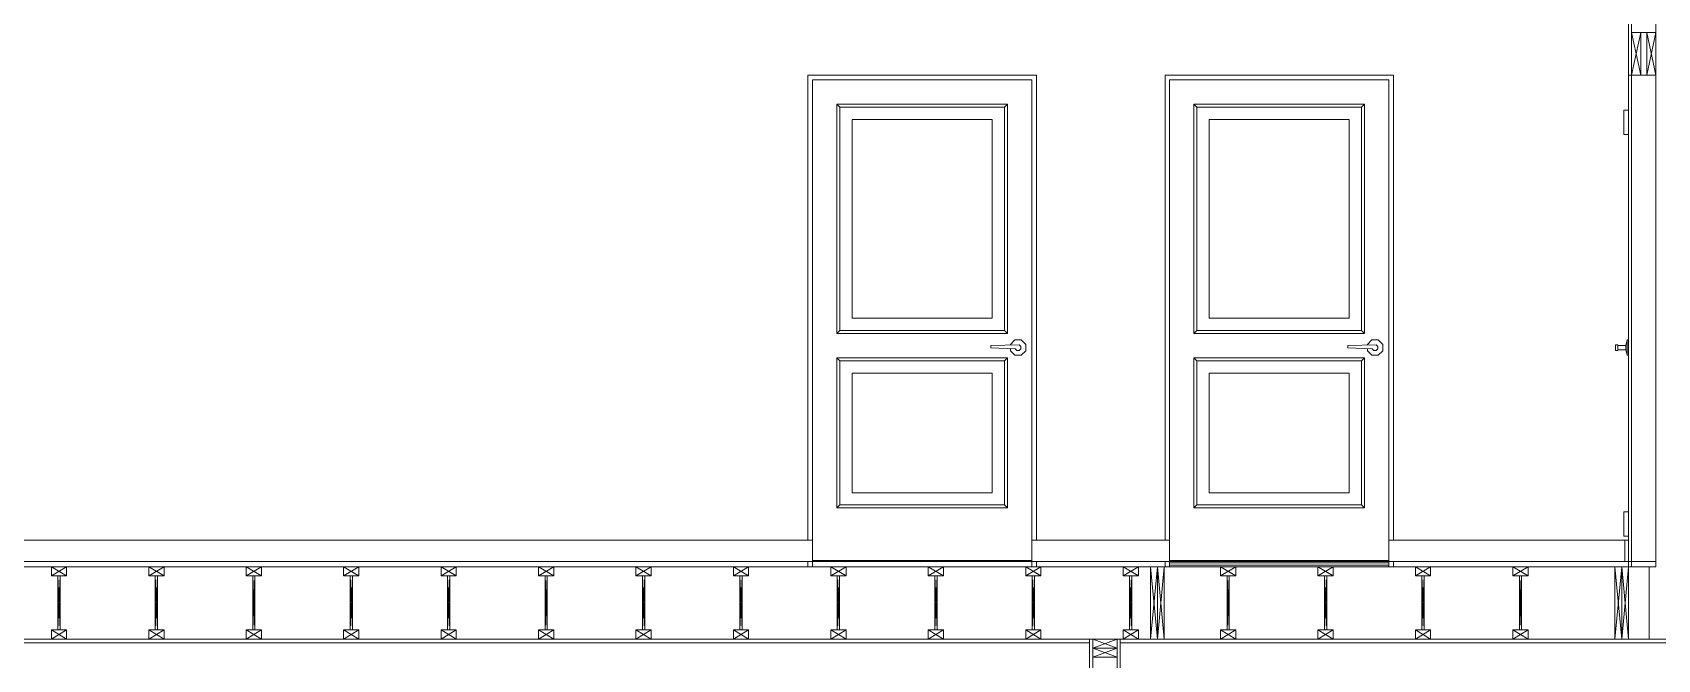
# Model space of a CAD drawing. Header units: inches. Extents: x 99 to 15695, y -7208 to 2559.
# Drawn here: x 13480.2 to 13747, y -3719.9 to -3616.9 of the extents above; entities that cross this region are included whole.
import ezdxf

# ---------------------------------------------------------------- set-up
doc = ezdxf.new("R2010")
doc.units = ezdxf.units.IN
doc.header["$LTSCALE"] = 96
doc.header["$MEASUREMENT"] = 0
doc.layers.add('Common', color=4, linetype='Continuous', lineweight=5)

msp = doc.modelspace()

# ---------------------------------------------------------------- linework, layer by layer
at = {"layer": 'Common'}
for p, q in [((13742.27, -3704.7), (13742.27, -3595.82)), ((13742.77, -3595.82), (13742.77, -3704.7)), ((13746.77, -3595.82), (13746.77, -3704.7)), ((13744.27, -3623.95), (13742.77, -3616.95)), ((13744.27, -3616.95), (13744.27, -3623.95)), ((13607.52, -3700.32), (13607.52, -3623.95)), ((13607.52, -3623.95), (13645.02, -3623.95)), ((13645.02, -3623.95), (13607.52, -3623.95)), ((13607.52, -3623.95), (13607.52, -3700.32)), ((13608.27, -3624.7), (13608.27, -3700.32)), ((13608.27, -3624.7), (13644.27, -3624.7)), ((13644.27, -3624.7), (13644.27, -3700.32)), ((13645.02, -3700.32), (13645.02, -3623.95)), ((13645.02, -3700.32), (13645.02, -3623.95)), ((13666.15, -3700.32), (13666.15, -3623.95)), ((13666.15, -3623.95), (13666.15, -3700.32)), ((13666.15, -3623.95), (13703.65, -3623.95)), ((13703.65, -3623.95), (13666.15, -3623.95)), ((13666.9, -3624.7), (13702.9, -3624.7)), ((13666.9, -3624.7), (13666.9, -3700.32)), ((13702.9, -3700.32), (13702.9, -3624.7)), ((13703.65, -3623.95), (13703.65, -3700.32)), ((13703.65, -3700.32), (13703.65, -3623.95)), ((13742.27, -3623.95), (13742.27, -3704.7)), ((13742.27, -3623.95), (13746.77, -3623.95)), ((13742.27, -3623.95), (13742.77, -3623.95)), ((13612.27, -3628.71), (13612.27, -3666.39)), ((13612.27, -3628.71), (13612.77, -3629.21)), ((13612.27, -3628.71), (13640.27, -3628.71)), ((13639.77, -3629.21), (13640.27, -3628.71)), ((13640.27, -3628.71), (13640.27, -3666.39)), ((13698.9, -3628.71), (13670.9, -3628.71)), ((13670.9, -3628.71), (13670.9, -3666.39)), ((13671.4, -3629.21), (13670.9, -3628.71)), ((13698.4, -3629.21), (13698.9, -3628.71)), ((13698.9, -3666.39), (13698.9, -3628.71)), ((13612.77, -3629.21), (13612.77, -3665.89)), ((13639.77, -3629.21), (13612.77, -3629.21)), ((13614.77, -3631.22), (13637.77, -3631.22)), ((13614.77, -3631.22), (13614.77, -3663.88)), ((13637.77, -3663.88), (13637.77, -3631.22)), ((13639.77, -3629.21), (13639.77, -3665.89)), ((13671.4, -3665.89), (13671.4, -3629.21)), ((13698.4, -3629.21), (13671.4, -3629.21)), ((13673.4, -3631.22), (13696.4, -3631.22)), ((13673.4, -3631.22), (13673.4, -3663.88)), ((13696.4, -3631.22), (13696.4, -3663.88)), ((13698.4, -3665.89), (13698.4, -3629.21)), ((13741.52, -3629.7), (13742.27, -3629.7)), ((13741.52, -3633.7), (13741.52, -3629.7)), ((13742.27, -3633.7), (13741.52, -3633.7)), ((13612.27, -3666.39), (13612.77, -3665.89)), ((13640.27, -3666.39), (13612.27, -3666.39)), ((13639.77, -3665.89), (13612.77, -3665.89)), ((13614.77, -3663.88), (13637.77, -3663.88)), ((13640.27, -3666.39), (13639.77, -3665.89)), ((13670.9, -3666.39), (13671.4, -3665.89)), ((13670.9, -3666.39), (13698.9, -3666.39)), ((13671.4, -3665.89), (13698.4, -3665.89)), ((13673.4, -3663.88), (13696.4, -3663.88)), ((13698.4, -3665.89), (13698.9, -3666.39)), ((13637.56, -3668.36), (13642.22, -3668.23)), ((13637.56, -3668.76), (13637.56, -3668.36)), ((13637.56, -3668.76), (13641.56, -3668.89)), ((13640.75, -3668.17), (13641.5, -3667.42)), ((13640.75, -3668.27), (13640.75, -3668.17)), ((13640.75, -3669.22), (13640.75, -3668.86)), ((13641.5, -3667.42), (13642.55, -3667.42)), ((13641.56, -3668.89), (13641.83, -3669.16)), ((13642.22, -3669.16), (13641.83, -3669.16)), ((13642.49, -3668.5), (13642.22, -3668.23)), ((13642.49, -3668.89), (13642.22, -3669.16)), ((13642.49, -3668.5), (13642.49, -3668.89)), ((13642.55, -3667.42), (13643.29, -3668.17)), ((13643.29, -3668.17), (13643.29, -3669.22)), ((13700.84, -3668.23), (13696.19, -3668.36)), ((13696.19, -3668.76), (13696.19, -3668.36)), ((13696.19, -3668.76), (13700.19, -3668.89)), ((13700.12, -3667.42), (13699.38, -3668.17)), ((13699.38, -3668.17), (13699.38, -3668.27)), ((13699.38, -3669.22), (13699.38, -3668.86)), ((13700.12, -3667.42), (13701.18, -3667.42)), ((13700.19, -3668.89), (13700.46, -3669.16)), ((13700.84, -3669.16), (13700.46, -3669.16)), ((13700.84, -3668.23), (13701.11, -3668.5)), ((13701.11, -3668.89), (13700.84, -3669.16)), ((13701.11, -3668.5), (13701.11, -3668.89)), ((13701.18, -3667.42), (13701.92, -3668.17)), ((13701.92, -3669.22), (13701.92, -3668.17)), ((13740.15, -3668.23), (13740.52, -3668.23)), ((13740.15, -3669.16), (13740.15, -3668.23)), ((13740.15, -3669.16), (13740.52, -3669.16)), ((13740.52, -3668.23), (13740.52, -3669.16)), ((13741.84, -3668.35), (13740.52, -3668.35)), ((13740.52, -3669.04), (13741.84, -3669.04)), ((13742.02, -3667.42), (13741.84, -3668.35)), ((13741.84, -3668.35), (13741.84, -3669.04)), ((13741.84, -3669.04), (13742.02, -3669.97)), ((13742.02, -3669.97), (13742.02, -3667.42)), ((13742.02, -3667.42), (13742.27, -3667.42)), ((13640.27, -3670.4), (13612.27, -3670.4)), ((13612.27, -3670.4), (13612.27, -3695.04)), ((13612.27, -3670.4), (13612.77, -3670.9)), ((13639.77, -3670.9), (13612.77, -3670.9)), ((13612.77, -3670.9), (13612.77, -3694.54)), ((13640.27, -3670.4), (13639.77, -3670.9)), ((13639.77, -3670.9), (13639.77, -3694.54)), ((13640.27, -3670.4), (13640.27, -3695.04)), ((13640.75, -3669.22), (13641.5, -3669.97)), ((13641.5, -3669.97), (13642.55, -3669.97)), ((13643.29, -3669.22), (13642.55, -3669.97)), ((13698.9, -3670.4), (13670.9, -3670.4)), ((13670.9, -3670.4), (13671.4, -3670.9)), ((13670.9, -3695.04), (13670.9, -3670.4)), ((13671.4, -3670.9), (13698.4, -3670.9)), ((13671.4, -3694.54), (13671.4, -3670.9)), ((13698.9, -3670.4), (13698.4, -3670.9)), ((13698.4, -3694.54), (13698.4, -3670.9)), ((13698.9, -3695.04), (13698.9, -3670.4)), ((13699.38, -3669.22), (13700.12, -3669.97)), ((13701.18, -3669.97), (13700.12, -3669.97)), ((13701.18, -3669.97), (13701.92, -3669.22)), ((13742.27, -3669.97), (13742.02, -3669.97)), ((13614.77, -3672.91), (13614.77, -3692.54)), ((13637.77, -3672.91), (13614.77, -3672.91)), ((13637.77, -3692.54), (13637.77, -3672.91)), ((13673.4, -3672.91), (13696.4, -3672.91)), ((13673.4, -3672.91), (13673.4, -3692.54)), ((13696.4, -3692.54), (13696.4, -3672.91)), ((13637.77, -3692.54), (13614.77, -3692.54)), ((13696.4, -3692.54), (13673.4, -3692.54)), ((13612.27, -3695.04), (13612.77, -3694.54)), ((13612.27, -3695.04), (13640.27, -3695.04)), ((13639.77, -3694.54), (13612.77, -3694.54)), ((13640.27, -3695.04), (13639.77, -3694.54)), ((13671.4, -3694.54), (13670.9, -3695.04)), ((13698.9, -3695.04), (13670.9, -3695.04)), ((13698.4, -3694.54), (13671.4, -3694.54)), ((13698.9, -3695.04), (13698.4, -3694.54)), ((13741.52, -3695.7), (13742.27, -3695.7)), ((13741.52, -3699.7), (13741.52, -3695.7)), ((13608.27, -3700.32), (13357.27, -3700.32)), ((13608.27, -3700.32), (13608.27, -3703.82)), ((13644.27, -3700.32), (13666.9, -3700.32)), ((13644.27, -3700.32), (13644.27, -3703.82)), ((13666.9, -3700.32), (13666.9, -3703.82)), ((13702.9, -3700.32), (13742.27, -3700.32)), ((13702.9, -3700.32), (13702.9, -3703.82)), ((13741.52, -3699.7), (13742.27, -3699.7)), ((13741.65, -3703.82), (13741.65, -3700.32)), ((13306.27, -3703.82), (13746.77, -3703.82)), ((13666.9, -3703.82), (13306.27, -3703.82)), ((13607.52, -3703.82), (13607.52, -3704.7)), ((13607.52, -3704.7), (13607.52, -3703.82)), ((13607.52, -3703.82), (13607.52, -3704.7)), ((13644.27, -3703.7), (13608.27, -3703.7)), ((13608.27, -3703.82), (13608.27, -3704.7)), ((13644.27, -3703.82), (13644.27, -3704.7)), ((13645.02, -3704.7), (13645.02, -3703.82)), ((13645.02, -3704.7), (13645.02, -3703.82)), ((13645.02, -3703.82), (13645.02, -3704.7)), ((13666.15, -3704.7), (13666.15, -3703.82)), ((13666.15, -3703.82), (13666.15, -3704.7)), ((13666.15, -3703.82), (13666.15, -3704.7)), ((13702.9, -3703.7), (13666.9, -3703.7)), ((13666.9, -3703.82), (13666.9, -3704.7)), ((13742.27, -3703.82), (13702.9, -3703.82)), ((13702.9, -3704.7), (13702.9, -3703.82)), ((13703.65, -3703.82), (13703.65, -3704.7)), ((13703.65, -3704.7), (13703.65, -3703.82)), ((13703.65, -3704.7), (13703.65, -3703.82)), ((13742.27, -3703.82), (13742.27, -3704.7)), ((13666.52, -3704.7), (13299.77, -3704.7)), ((13306.27, -3704.7), (13745.65, -3704.7)), ((13483.27, -3706.2), (13483.27, -3704.7)), ((13485.77, -3704.7), (13483.27, -3706.2)), ((13485.77, -3706.2), (13483.27, -3704.7)), ((13483.27, -3706.2), (13483.27, -3704.7)), ((13483.27, -3704.7), (13485.77, -3704.7)), ((13485.77, -3706.2), (13483.27, -3706.2)), ((13485.77, -3706.2), (13483.27, -3706.2)), ((13484.34, -3715.07), (13484.34, -3706.2)), ((13484.71, -3706.2), (13484.34, -3715.07)), ((13484.71, -3715.07), (13484.34, -3706.2)), ((13484.34, -3715.07), (13484.34, -3706.2)), ((13484.34, -3706.2), (13484.71, -3706.2)), ((13484.71, -3706.2), (13484.71, -3715.07)), ((13484.71, -3706.2), (13484.71, -3715.07)), ((13485.77, -3704.7), (13485.77, -3706.2)), ((13485.77, -3704.7), (13485.77, -3706.2)), ((13499.27, -3706.2), (13499.27, -3704.7)), ((13501.77, -3704.7), (13499.27, -3706.2)), ((13501.77, -3706.2), (13499.27, -3704.7)), ((13499.27, -3706.2), (13499.27, -3704.7)), ((13499.27, -3704.7), (13501.77, -3704.7)), ((13501.77, -3706.2), (13499.27, -3706.2)), ((13501.77, -3706.2), (13499.27, -3706.2)), ((13500.34, -3715.07), (13500.34, -3706.2)), ((13500.71, -3706.2), (13500.34, -3715.07)), ((13500.71, -3715.07), (13500.34, -3706.2)), ((13500.34, -3715.07), (13500.34, -3706.2)), ((13500.34, -3706.2), (13500.71, -3706.2)), ((13500.71, -3706.2), (13500.71, -3715.07)), ((13500.71, -3706.2), (13500.71, -3715.07)), ((13501.77, -3704.7), (13501.77, -3706.2)), ((13501.77, -3704.7), (13501.77, -3706.2)), ((13515.27, -3706.2), (13515.27, -3704.7)), ((13517.77, -3704.7), (13515.27, -3706.2)), ((13517.77, -3706.2), (13515.27, -3704.7)), ((13515.27, -3706.2), (13515.27, -3704.7)), ((13515.27, -3704.7), (13517.77, -3704.7)), ((13517.77, -3706.2), (13515.27, -3706.2)), ((13517.77, -3706.2), (13515.27, -3706.2)), ((13516.34, -3706.2), (13516.34, -3715.07)), ((13516.71, -3706.2), (13516.34, -3715.07)), ((13516.71, -3715.07), (13516.34, -3706.2)), ((13516.34, -3715.07), (13516.34, -3706.2)), ((13516.34, -3706.2), (13516.71, -3706.2)), ((13516.71, -3706.2), (13516.71, -3715.07)), ((13516.71, -3706.2), (13516.71, -3715.07)), ((13517.77, -3704.7), (13517.77, -3706.2)), ((13517.77, -3704.7), (13517.77, -3706.2)), ((13531.27, -3704.7), (13531.27, -3706.2)), ((13533.77, -3704.7), (13531.27, -3706.2)), ((13533.77, -3706.2), (13531.27, -3704.7)), ((13531.27, -3706.2), (13531.27, -3704.7)), ((13531.27, -3704.7), (13533.77, -3704.7)), ((13533.77, -3706.2), (13531.27, -3706.2)), ((13533.77, -3706.2), (13531.27, -3706.2)), ((13532.34, -3706.2), (13532.34, -3715.07)), ((13532.71, -3706.2), (13532.34, -3715.07)), ((13532.71, -3715.07), (13532.34, -3706.2)), ((13532.34, -3715.07), (13532.34, -3706.2)), ((13532.34, -3706.2), (13532.71, -3706.2)), ((13532.71, -3706.2), (13532.71, -3715.07)), ((13532.71, -3706.2), (13532.71, -3715.07)), ((13533.77, -3704.7), (13533.77, -3706.2)), ((13533.77, -3704.7), (13533.77, -3706.2)), ((13547.27, -3706.2), (13547.27, -3704.7)), ((13549.77, -3704.7), (13547.27, -3706.2)), ((13549.77, -3706.2), (13547.27, -3704.7)), ((13547.27, -3706.2), (13547.27, -3704.7)), ((13547.27, -3704.7), (13549.77, -3704.7)), ((13549.77, -3706.2), (13547.27, -3706.2)), ((13549.77, -3706.2), (13547.27, -3706.2)), ((13548.34, -3706.2), (13548.34, -3715.07)), ((13548.71, -3706.2), (13548.34, -3715.07)), ((13548.71, -3715.07), (13548.34, -3706.2)), ((13548.34, -3715.07), (13548.34, -3706.2)), ((13548.34, -3706.2), (13548.71, -3706.2)), ((13548.71, -3706.2), (13548.71, -3715.07)), ((13548.71, -3706.2), (13548.71, -3715.07)), ((13549.77, -3704.7), (13549.77, -3706.2)), ((13549.77, -3704.7), (13549.77, -3706.2)), ((13563.27, -3706.2), (13563.27, -3704.7)), ((13565.77, -3704.7), (13563.27, -3706.2)), ((13565.77, -3706.2), (13563.27, -3704.7)), ((13563.27, -3706.2), (13563.27, -3704.7)), ((13563.27, -3704.7), (13565.77, -3704.7)), ((13565.77, -3706.2), (13563.27, -3706.2)), ((13565.77, -3706.2), (13563.27, -3706.2)), ((13564.34, -3715.07), (13564.34, -3706.2)), ((13564.71, -3706.2), (13564.34, -3715.07)), ((13564.71, -3715.07), (13564.34, -3706.2)), ((13564.34, -3715.07), (13564.34, -3706.2)), ((13564.34, -3706.2), (13564.71, -3706.2)), ((13564.71, -3706.2), (13564.71, -3715.07)), ((13564.71, -3706.2), (13564.71, -3715.07)), ((13565.77, -3704.7), (13565.77, -3706.2)), ((13565.77, -3704.7), (13565.77, -3706.2)), ((13579.27, -3704.7), (13579.27, -3706.2)), ((13581.77, -3704.7), (13579.27, -3706.2)), ((13581.77, -3706.2), (13579.27, -3704.7)), ((13579.27, -3706.2), (13579.27, -3704.7)), ((13579.27, -3704.7), (13581.77, -3704.7)), ((13581.77, -3706.2), (13579.27, -3706.2)), ((13581.77, -3706.2), (13579.27, -3706.2)), ((13580.34, -3706.2), (13580.34, -3715.07)), ((13580.71, -3706.2), (13580.34, -3715.07)), ((13580.71, -3715.07), (13580.34, -3706.2)), ((13580.34, -3715.07), (13580.34, -3706.2)), ((13580.34, -3706.2), (13580.71, -3706.2)), ((13580.71, -3706.2), (13580.71, -3715.07)), ((13580.71, -3706.2), (13580.71, -3715.07)), ((13581.77, -3704.7), (13581.77, -3706.2)), ((13581.77, -3704.7), (13581.77, -3706.2)), ((13595.27, -3704.7), (13595.27, -3706.2)), ((13597.77, -3704.7), (13595.27, -3706.2)), ((13597.77, -3706.2), (13595.27, -3704.7)), ((13595.27, -3706.2), (13595.27, -3704.7)), ((13595.27, -3704.7), (13597.77, -3704.7)), ((13597.77, -3706.2), (13595.27, -3706.2)), ((13597.77, -3706.2), (13595.27, -3706.2)), ((13596.34, -3715.07), (13596.34, -3706.2)), ((13596.71, -3706.2), (13596.34, -3715.07)), ((13596.71, -3715.07), (13596.34, -3706.2)), ((13596.34, -3715.07), (13596.34, -3706.2)), ((13596.34, -3706.2), (13596.71, -3706.2)), ((13596.71, -3706.2), (13596.71, -3715.07)), ((13596.71, -3706.2), (13596.71, -3715.07)), ((13597.77, -3704.7), (13597.77, -3706.2)), ((13597.77, -3704.7), (13597.77, -3706.2)), ((13611.27, -3706.2), (13611.27, -3704.7)), ((13613.77, -3704.7), (13611.27, -3706.2)), ((13613.77, -3706.2), (13611.27, -3704.7)), ((13611.27, -3706.2), (13611.27, -3704.7)), ((13611.27, -3704.7), (13613.77, -3704.7)), ((13613.77, -3706.2), (13611.27, -3706.2)), ((13613.77, -3706.2), (13611.27, -3706.2)), ((13612.34, -3706.2), (13612.34, -3715.07)), ((13612.71, -3706.2), (13612.34, -3715.07)), ((13612.71, -3715.07), (13612.34, -3706.2)), ((13612.34, -3715.07), (13612.34, -3706.2)), ((13612.34, -3706.2), (13612.71, -3706.2)), ((13612.71, -3706.2), (13612.71, -3715.07)), ((13612.71, -3706.2), (13612.71, -3715.07)), ((13613.77, -3704.7), (13613.77, -3706.2)), ((13613.77, -3704.7), (13613.77, -3706.2)), ((13627.27, -3706.2), (13627.27, -3704.7)), ((13629.77, -3704.7), (13627.27, -3706.2)), ((13629.77, -3706.2), (13627.27, -3704.7)), ((13627.27, -3706.2), (13627.27, -3704.7)), ((13627.27, -3704.7), (13629.77, -3704.7)), ((13629.77, -3706.2), (13627.27, -3706.2)), ((13629.77, -3706.2), (13627.27, -3706.2)), ((13628.34, -3706.2), (13628.34, -3715.07)), ((13628.71, -3706.2), (13628.34, -3715.07)), ((13628.71, -3715.07), (13628.34, -3706.2)), ((13628.34, -3715.07), (13628.34, -3706.2)), ((13628.34, -3706.2), (13628.71, -3706.2)), ((13628.71, -3706.2), (13628.71, -3715.07)), ((13628.71, -3706.2), (13628.71, -3715.07)), ((13629.77, -3704.7), (13629.77, -3706.2)), ((13629.77, -3704.7), (13629.77, -3706.2)), ((13643.27, -3706.2), (13643.27, -3704.7)), ((13645.77, -3704.7), (13643.27, -3706.2)), ((13645.77, -3706.2), (13643.27, -3704.7)), ((13643.27, -3706.2), (13643.27, -3704.7)), ((13643.27, -3704.7), (13645.77, -3704.7)), ((13645.77, -3706.2), (13643.27, -3706.2)), ((13645.77, -3706.2), (13643.27, -3706.2)), ((13644.34, -3715.07), (13644.34, -3706.2)), ((13644.71, -3706.2), (13644.34, -3715.07)), ((13644.71, -3715.07), (13644.34, -3706.2)), ((13644.34, -3715.07), (13644.34, -3706.2)), ((13644.34, -3706.2), (13644.71, -3706.2)), ((13644.71, -3706.2), (13644.71, -3715.07)), ((13644.71, -3706.2), (13644.71, -3715.07)), ((13645.77, -3704.7), (13645.77, -3706.2)), ((13645.77, -3704.7), (13645.77, -3706.2)), ((13659.27, -3704.7), (13659.27, -3706.2)), ((13661.77, -3704.7), (13659.27, -3706.2)), ((13661.77, -3706.2), (13659.27, -3704.7)), ((13659.27, -3706.2), (13659.27, -3704.7)), ((13659.27, -3704.7), (13661.77, -3704.7)), ((13661.77, -3706.2), (13659.27, -3706.2)), ((13661.77, -3706.2), (13659.27, -3706.2)), ((13660.34, -3715.07), (13660.34, -3706.2)), ((13660.71, -3706.2), (13660.34, -3715.07)), ((13660.71, -3715.07), (13660.34, -3706.2)), ((13660.34, -3715.07), (13660.34, -3706.2)), ((13660.34, -3706.2), (13660.71, -3706.2)), ((13660.71, -3706.2), (13660.71, -3715.07)), ((13660.71, -3706.2), (13660.71, -3715.07)), ((13661.77, -3704.7), (13661.77, -3706.2)), ((13661.77, -3704.7), (13661.77, -3706.2)), ((13663.77, -3704.7), (13663.77, -3716.57)), ((13663.77, -3704.7), (13666.15, -3704.7)), ((13664.9, -3704.7), (13663.77, -3716.57)), ((13664.9, -3716.57), (13663.77, -3704.7)), ((13663.77, -3716.57), (13663.77, -3704.7)), ((13663.77, -3704.7), (13664.9, -3704.7)), ((13664.27, -3704.7), (13665.4, -3704.7)), ((13664.9, -3704.7), (13664.9, -3716.57)), ((13666.02, -3704.7), (13664.9, -3716.57)), ((13666.02, -3716.57), (13664.9, -3704.7)), ((13664.9, -3716.57), (13664.9, -3704.7)), ((13664.9, -3704.7), (13666.02, -3704.7)), ((13664.9, -3704.7), (13664.9, -3716.57)), ((13665.4, -3704.7), (13666.52, -3704.7)), ((13666.02, -3704.7), (13666.02, -3716.57)), ((13666.02, -3704.7), (13666.02, -3716.57)), ((13666.15, -3704.7), (13666.9, -3704.7)), ((13702.9, -3704.07), (13666.9, -3704.07)), ((13702.9, -3704.45), (13666.9, -3704.45)), ((13675.27, -3704.7), (13675.27, -3706.2)), ((13675.27, -3704.7), (13677.77, -3704.7)), ((13677.77, -3704.7), (13675.27, -3706.2)), ((13677.77, -3706.2), (13675.27, -3704.7)), ((13675.27, -3706.2), (13675.27, -3704.7)), ((13675.27, -3704.7), (13677.77, -3704.7)), ((13677.77, -3706.2), (13675.27, -3706.2)), ((13677.77, -3706.2), (13675.27, -3706.2)), ((13676.34, -3706.2), (13676.34, -3715.07)), ((13676.71, -3706.2), (13676.34, -3715.07)), ((13676.71, -3715.07), (13676.34, -3706.2)), ((13676.34, -3715.07), (13676.34, -3706.2)), ((13676.34, -3706.2), (13676.71, -3706.2)), ((13676.71, -3706.2), (13676.71, -3715.07)), ((13676.71, -3706.2), (13676.71, -3715.07)), ((13677.77, -3704.7), (13677.77, -3706.2)), ((13677.77, -3704.7), (13677.77, -3706.2)), ((13691.27, -3704.7), (13693.77, -3704.7)), ((13691.27, -3706.2), (13691.27, -3704.7)), ((13693.77, -3704.7), (13691.27, -3706.2)), ((13693.77, -3706.2), (13691.27, -3704.7)), ((13691.27, -3706.2), (13691.27, -3704.7)), ((13691.27, -3704.7), (13693.77, -3704.7)), ((13693.77, -3706.2), (13691.27, -3706.2)), ((13693.77, -3706.2), (13691.27, -3706.2)), ((13692.34, -3715.07), (13692.34, -3706.2)), ((13692.71, -3706.2), (13692.34, -3715.07)), ((13692.71, -3715.07), (13692.34, -3706.2)), ((13692.34, -3715.07), (13692.34, -3706.2)), ((13692.34, -3706.2), (13692.71, -3706.2)), ((13692.71, -3706.2), (13692.71, -3715.07)), ((13692.71, -3706.2), (13692.71, -3715.07)), ((13693.77, -3704.7), (13693.77, -3706.2)), ((13693.77, -3704.7), (13693.77, -3706.2)), ((13702.9, -3704.7), (13703.65, -3704.7)), ((13703.65, -3704.7), (13742.77, -3704.7)), ((13707.27, -3704.7), (13709.77, -3704.7)), ((13707.27, -3706.2), (13707.27, -3704.7)), ((13709.77, -3704.7), (13707.27, -3706.2)), ((13709.77, -3706.2), (13707.27, -3704.7)), ((13707.27, -3706.2), (13707.27, -3704.7)), ((13707.27, -3704.7), (13709.77, -3704.7)), ((13709.77, -3706.2), (13707.27, -3706.2)), ((13709.77, -3706.2), (13707.27, -3706.2)), ((13708.34, -3706.2), (13708.34, -3715.07)), ((13708.71, -3706.2), (13708.34, -3715.07)), ((13708.71, -3715.07), (13708.34, -3706.2)), ((13708.34, -3715.07), (13708.34, -3706.2)), ((13708.34, -3706.2), (13708.71, -3706.2)), ((13708.71, -3706.2), (13708.71, -3715.07)), ((13708.71, -3706.2), (13708.71, -3715.07)), ((13709.77, -3704.7), (13709.77, -3706.2)), ((13709.77, -3704.7), (13709.77, -3706.2)), ((13723.27, -3704.7), (13725.77, -3704.7)), ((13723.27, -3706.2), (13723.27, -3704.7)), ((13725.77, -3704.7), (13723.27, -3706.2)), ((13725.77, -3706.2), (13723.27, -3704.7)), ((13723.27, -3706.2), (13723.27, -3704.7)), ((13723.27, -3704.7), (13725.77, -3704.7)), ((13725.77, -3706.2), (13723.27, -3706.2)), ((13725.77, -3706.2), (13723.27, -3706.2)), ((13724.34, -3715.07), (13724.34, -3706.2)), ((13724.71, -3706.2), (13724.34, -3715.07)), ((13724.71, -3715.07), (13724.34, -3706.2)), ((13724.34, -3715.07), (13724.34, -3706.2)), ((13724.34, -3706.2), (13724.71, -3706.2)), ((13724.71, -3706.2), (13724.71, -3715.07)), ((13724.71, -3706.2), (13724.71, -3715.07)), ((13725.77, -3704.7), (13725.77, -3706.2)), ((13725.77, -3704.7), (13725.77, -3706.2)), ((13742.27, -3704.7), (13740.02, -3704.7)), ((13740.02, -3716.57), (13740.02, -3704.7)), ((13741.15, -3704.7), (13740.02, -3716.57)), ((13741.15, -3716.57), (13740.02, -3704.7)), ((13740.02, -3716.57), (13740.02, -3704.7)), ((13740.02, -3704.7), (13741.15, -3704.7)), ((13741.15, -3716.57), (13741.15, -3704.7)), ((13741.15, -3704.7), (13741.15, -3716.57)), ((13742.27, -3704.7), (13741.15, -3716.57)), ((13742.27, -3716.57), (13741.15, -3704.7)), ((13741.15, -3716.57), (13741.15, -3704.7)), ((13741.15, -3704.7), (13742.27, -3704.7)), ((13742.27, -3704.7), (13742.27, -3716.57)), ((13745.65, -3704.7), (13742.27, -3704.7)), ((13742.27, -3704.7), (13742.27, -3716.57)), ((13745.65, -3716.57), (13745.65, -3704.7)), ((13745.65, -3704.7), (13746.77, -3704.7)), ((13746.27, -3716.57), (13300.76, -3716.57)), ((13653.77, -3717.2), (13307.77, -3717.2)), ((13483.27, -3715.07), (13485.77, -3715.07)), ((13483.27, -3716.57), (13483.27, -3715.07)), ((13485.77, -3715.07), (13483.27, -3716.57)), ((13485.77, -3716.57), (13483.27, -3715.07)), ((13483.27, -3716.57), (13483.27, -3715.07)), ((13483.27, -3715.07), (13485.77, -3715.07)), ((13485.77, -3716.57), (13483.27, -3716.57)), ((13484.71, -3715.07), (13484.34, -3715.07)), ((13485.77, -3715.07), (13485.77, -3716.57)), ((13485.77, -3715.07), (13485.77, -3716.57)), ((13499.27, -3715.07), (13501.77, -3715.07)), ((13499.27, -3716.57), (13499.27, -3715.07)), ((13501.77, -3715.07), (13499.27, -3716.57)), ((13501.77, -3716.57), (13499.27, -3715.07)), ((13499.27, -3716.57), (13499.27, -3715.07)), ((13499.27, -3715.07), (13501.77, -3715.07)), ((13501.77, -3716.57), (13499.27, -3716.57)), ((13500.71, -3715.07), (13500.34, -3715.07)), ((13501.77, -3715.07), (13501.77, -3716.57)), ((13501.77, -3715.07), (13501.77, -3716.57)), ((13515.27, -3715.07), (13517.77, -3715.07)), ((13515.27, -3716.57), (13515.27, -3715.07)), ((13517.77, -3715.07), (13515.27, -3716.57)), ((13517.77, -3716.57), (13515.27, -3715.07)), ((13515.27, -3716.57), (13515.27, -3715.07)), ((13515.27, -3715.07), (13517.77, -3715.07)), ((13517.77, -3716.57), (13515.27, -3716.57)), ((13516.71, -3715.07), (13516.34, -3715.07)), ((13517.77, -3715.07), (13517.77, -3716.57)), ((13517.77, -3715.07), (13517.77, -3716.57)), ((13531.27, -3715.07), (13533.77, -3715.07)), ((13531.27, -3716.57), (13531.27, -3715.07)), ((13533.77, -3715.07), (13531.27, -3716.57)), ((13533.77, -3716.57), (13531.27, -3715.07)), ((13531.27, -3716.57), (13531.27, -3715.07)), ((13531.27, -3715.07), (13533.77, -3715.07)), ((13533.77, -3716.57), (13531.27, -3716.57)), ((13532.71, -3715.07), (13532.34, -3715.07)), ((13533.77, -3715.07), (13533.77, -3716.57)), ((13533.77, -3715.07), (13533.77, -3716.57)), ((13547.27, -3716.57), (13547.27, -3715.07)), ((13547.27, -3715.07), (13549.77, -3715.07)), ((13549.77, -3715.07), (13547.27, -3716.57)), ((13549.77, -3716.57), (13547.27, -3715.07)), ((13547.27, -3716.57), (13547.27, -3715.07)), ((13547.27, -3715.07), (13549.77, -3715.07)), ((13549.77, -3716.57), (13547.27, -3716.57)), ((13548.71, -3715.07), (13548.34, -3715.07)), ((13549.77, -3715.07), (13549.77, -3716.57)), ((13549.77, -3715.07), (13549.77, -3716.57)), ((13563.27, -3716.57), (13563.27, -3715.07)), ((13563.27, -3715.07), (13565.77, -3715.07)), ((13565.77, -3715.07), (13563.27, -3716.57)), ((13565.77, -3716.57), (13563.27, -3715.07)), ((13563.27, -3716.57), (13563.27, -3715.07)), ((13563.27, -3715.07), (13565.77, -3715.07)), ((13565.77, -3716.57), (13563.27, -3716.57)), ((13564.71, -3715.07), (13564.34, -3715.07)), ((13565.77, -3715.07), (13565.77, -3716.57)), ((13565.77, -3715.07), (13565.77, -3716.57)), ((13579.27, -3715.07), (13579.27, -3716.57)), ((13579.27, -3715.07), (13581.77, -3715.07)), ((13581.77, -3715.07), (13579.27, -3716.57)), ((13581.77, -3716.57), (13579.27, -3715.07)), ((13579.27, -3716.57), (13579.27, -3715.07)), ((13579.27, -3715.07), (13581.77, -3715.07)), ((13581.77, -3716.57), (13579.27, -3716.57)), ((13580.71, -3715.07), (13580.34, -3715.07)), ((13581.77, -3715.07), (13581.77, -3716.57)), ((13581.77, -3715.07), (13581.77, -3716.57)), ((13595.27, -3715.07), (13597.77, -3715.07)), ((13595.27, -3715.07), (13595.27, -3716.57)), ((13597.77, -3715.07), (13595.27, -3716.57)), ((13597.77, -3716.57), (13595.27, -3715.07)), ((13595.27, -3716.57), (13595.27, -3715.07)), ((13595.27, -3715.07), (13597.77, -3715.07)), ((13597.77, -3716.57), (13595.27, -3716.57)), ((13596.71, -3715.07), (13596.34, -3715.07)), ((13597.77, -3715.07), (13597.77, -3716.57)), ((13597.77, -3715.07), (13597.77, -3716.57)), ((13611.27, -3715.07), (13611.27, -3716.57)), ((13611.27, -3715.07), (13613.77, -3715.07)), ((13613.77, -3715.07), (13611.27, -3716.57)), ((13613.77, -3716.57), (13611.27, -3715.07)), ((13611.27, -3716.57), (13611.27, -3715.07)), ((13611.27, -3715.07), (13613.77, -3715.07)), ((13613.77, -3716.57), (13611.27, -3716.57)), ((13612.71, -3715.07), (13612.34, -3715.07)), ((13613.77, -3715.07), (13613.77, -3716.57)), ((13613.77, -3715.07), (13613.77, -3716.57)), ((13627.27, -3716.57), (13627.27, -3715.07)), ((13627.27, -3715.07), (13629.77, -3715.07)), ((13629.77, -3715.07), (13627.27, -3716.57)), ((13629.77, -3716.57), (13627.27, -3715.07)), ((13627.27, -3716.57), (13627.27, -3715.07)), ((13627.27, -3715.07), (13629.77, -3715.07)), ((13629.77, -3716.57), (13627.27, -3716.57)), ((13628.71, -3715.07), (13628.34, -3715.07)), ((13629.77, -3715.07), (13629.77, -3716.57)), ((13629.77, -3715.07), (13629.77, -3716.57)), ((13643.27, -3715.07), (13643.27, -3716.57)), ((13643.27, -3715.07), (13645.77, -3715.07)), ((13645.77, -3715.07), (13643.27, -3716.57)), ((13645.77, -3716.57), (13643.27, -3715.07)), ((13643.27, -3716.57), (13643.27, -3715.07)), ((13643.27, -3715.07), (13645.77, -3715.07)), ((13645.77, -3716.57), (13643.27, -3716.57)), ((13644.71, -3715.07), (13644.34, -3715.07)), ((13645.77, -3715.07), (13645.77, -3716.57)), ((13645.77, -3715.07), (13645.77, -3716.57)), ((13653.77, -3716.57), (13653.77, -3838.36)), ((13654.27, -3836.84), (13654.27, -3716.57)), ((13658.27, -3716.57), (13658.27, -3836.84)), ((13658.27, -3716.57), (13746.27, -3716.57)), ((13658.77, -3716.57), (13658.77, -3836.45)), ((13836.77, -3717.2), (13658.77, -3717.2)), ((13659.27, -3715.07), (13659.27, -3716.57)), ((13659.27, -3715.07), (13661.77, -3715.07)), ((13661.77, -3715.07), (13659.27, -3716.57)), ((13661.77, -3716.57), (13659.27, -3715.07)), ((13659.27, -3716.57), (13659.27, -3715.07)), ((13659.27, -3715.07), (13661.77, -3715.07)), ((13661.77, -3716.57), (13659.27, -3716.57)), ((13660.71, -3715.07), (13660.34, -3715.07)), ((13661.77, -3715.07), (13661.77, -3716.57)), ((13661.77, -3715.07), (13661.77, -3716.57)), ((13664.9, -3716.57), (13663.77, -3716.57)), ((13665.4, -3716.57), (13664.27, -3716.57)), ((13666.02, -3716.57), (13664.9, -3716.57)), ((13666.52, -3716.57), (13665.4, -3716.57)), ((13675.27, -3715.07), (13677.77, -3715.07)), ((13675.27, -3716.57), (13675.27, -3715.07)), ((13677.77, -3715.07), (13675.27, -3716.57)), ((13677.77, -3716.57), (13675.27, -3715.07)), ((13675.27, -3716.57), (13675.27, -3715.07)), ((13675.27, -3715.07), (13677.77, -3715.07)), ((13677.77, -3716.57), (13675.27, -3716.57)), ((13676.71, -3715.07), (13676.34, -3715.07)), ((13677.77, -3715.07), (13677.77, -3716.57)), ((13677.77, -3715.07), (13677.77, -3716.57)), ((13691.27, -3716.57), (13691.27, -3715.07)), ((13691.27, -3715.07), (13693.77, -3715.07)), ((13693.77, -3715.07), (13691.27, -3716.57)), ((13693.77, -3716.57), (13691.27, -3715.07)), ((13691.27, -3716.57), (13691.27, -3715.07)), ((13691.27, -3715.07), (13693.77, -3715.07)), ((13693.77, -3716.57), (13691.27, -3716.57)), ((13692.71, -3715.07), (13692.34, -3715.07)), ((13693.77, -3715.07), (13693.77, -3716.57)), ((13693.77, -3715.07), (13693.77, -3716.57)), ((13707.27, -3715.07), (13709.77, -3715.07)), ((13707.27, -3715.07), (13707.27, -3716.57)), ((13709.77, -3715.07), (13707.27, -3716.57)), ((13709.77, -3716.57), (13707.27, -3715.07)), ((13707.27, -3716.57), (13707.27, -3715.07)), ((13707.27, -3715.07), (13709.77, -3715.07)), ((13709.77, -3716.57), (13707.27, -3716.57)), ((13708.71, -3715.07), (13708.34, -3715.07)), ((13709.77, -3715.07), (13709.77, -3716.57)), ((13709.77, -3715.07), (13709.77, -3716.57)), ((13723.27, -3715.07), (13723.27, -3716.57)), ((13723.27, -3715.07), (13725.77, -3715.07)), ((13725.77, -3715.07), (13723.27, -3716.57)), ((13725.77, -3716.57), (13723.27, -3715.07)), ((13723.27, -3716.57), (13723.27, -3715.07)), ((13723.27, -3715.07), (13725.77, -3715.07)), ((13725.77, -3716.57), (13723.27, -3716.57)), ((13724.71, -3715.07), (13724.34, -3715.07)), ((13725.77, -3715.07), (13725.77, -3716.57)), ((13725.77, -3715.07), (13725.77, -3716.57)), ((13741.15, -3716.57), (13740.02, -3716.57)), ((13742.27, -3716.57), (13741.15, -3716.57)), ((13836.77, -3716.57), (13746.27, -3716.57))]:
    msp.add_line(p, q, dxfattribs=at)
at = {"layer": 'Common', "linetype": 'Continuous', "transparency": 33554687}
for p, q in [((13742.77, -3616.95), (13746.77, -3616.95)), ((13744.27, -3616.95), (13742.77, -3623.95)), ((13742.77, -3623.95), (13742.77, -3616.95)), ((13745.27, -3616.95), (13746.77, -3623.95)), ((13746.77, -3616.95), (13745.27, -3623.95)), ((13745.27, -3623.95), (13745.27, -3616.95)), ((13658.27, -3716.57), (13654.27, -3718.07)), ((13658.27, -3718.07), (13654.27, -3716.57)), ((13654.27, -3718.07), (13658.27, -3718.07)), ((13654.27, -3718.07), (13658.27, -3718.07)), ((13658.27, -3718.07), (13654.27, -3719.57)), ((13658.27, -3719.57), (13654.27, -3718.07)), ((13654.27, -3719.57), (13658.27, -3719.57)), ((13654.27, -3719.57), (13658.27, -3719.57))]:
    msp.add_line(p, q, dxfattribs=at)

doc.saveas('drawing.dxf')
